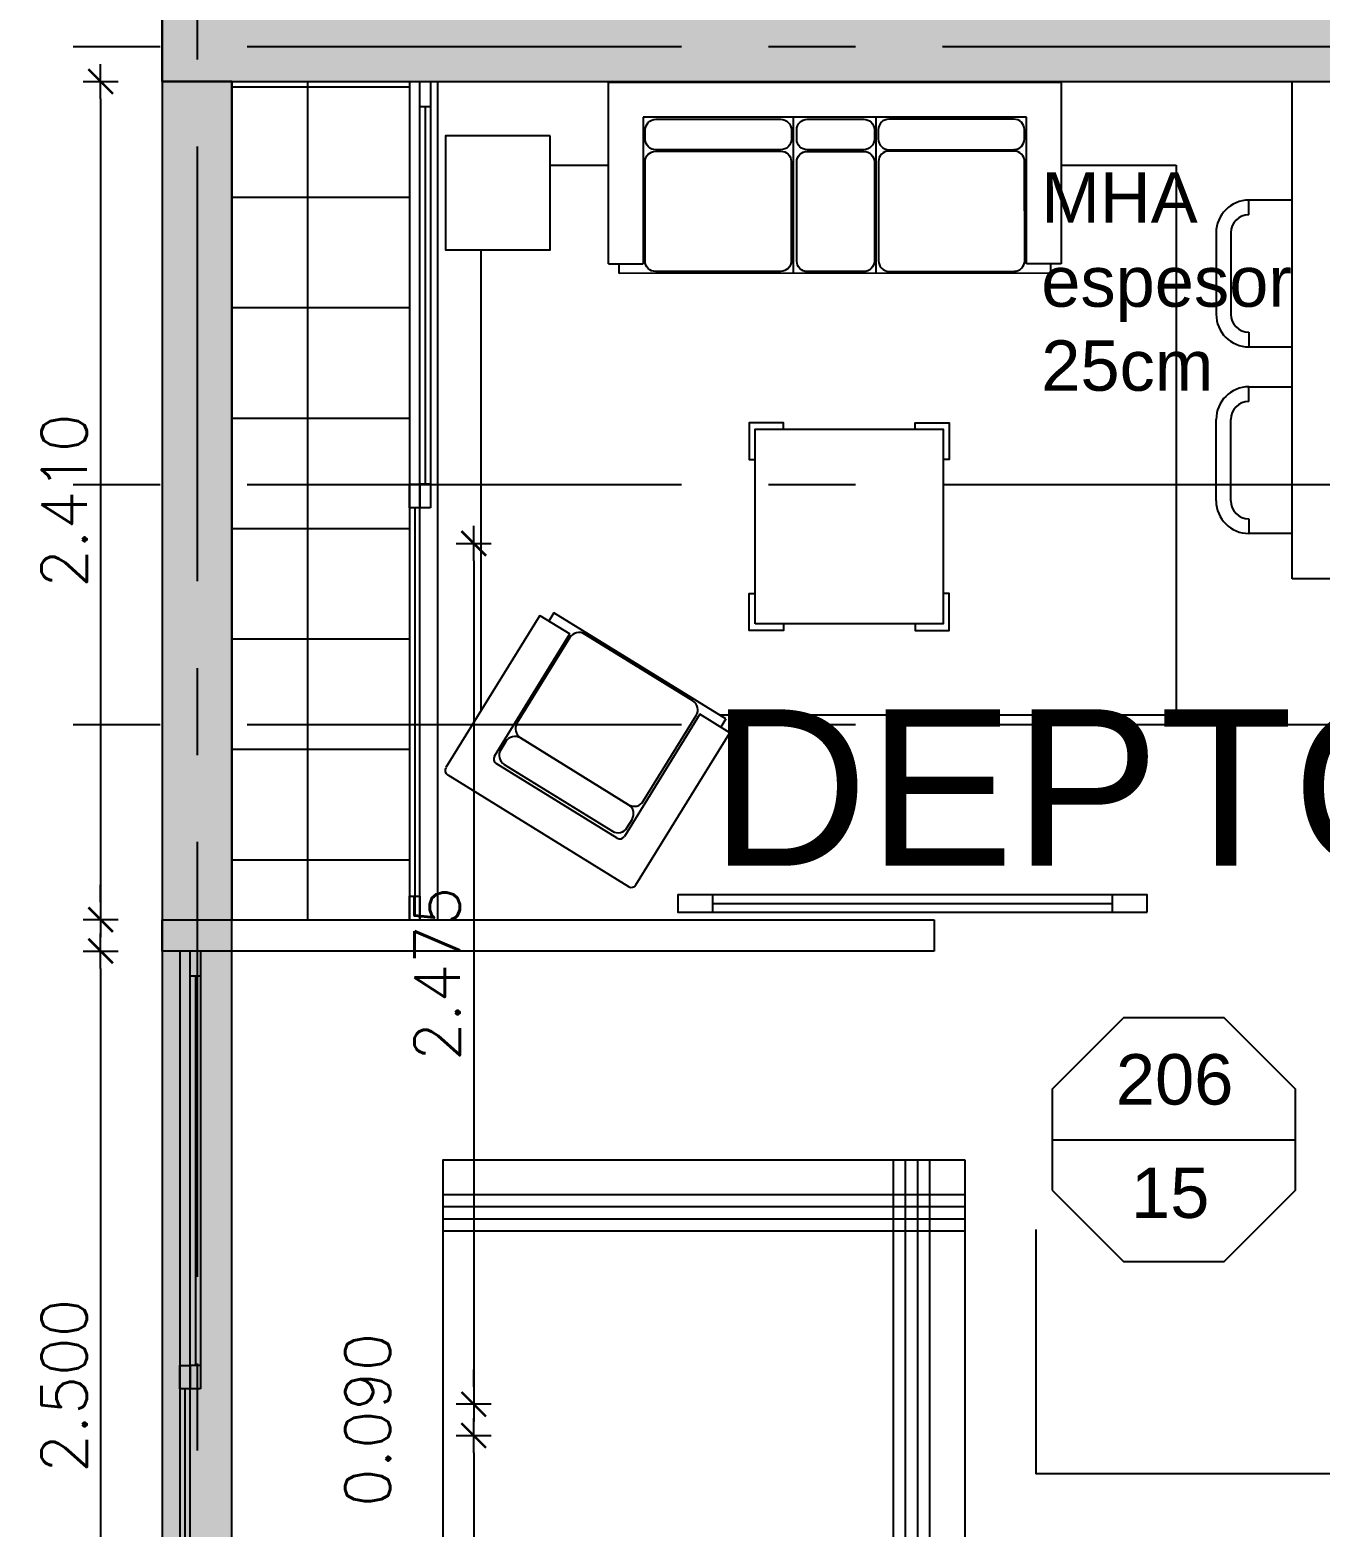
# Model space of a CAD drawing. Header units: millimetres. Extents: x -13 to 194, y -13 to 66.
# Drawn here: x 129.175 to 132.886, y 19.121 to 23.426 of the extents above; entities that cross this region are included whole.
import ezdxf

# ---------------------------------------------------------------- set-up
doc = ezdxf.new("R2010")
doc.units = ezdxf.units.MM
doc.linetypes.add('CENTER', pattern=[2, 1.25, -0.25, 0.25, -0.25])
for name, color, linetype in [('01', 1, 'Continuous'), ('03', 3, 'Continuous'), ('04', 4, 'Continuous'), ('06', 6, 'Continuous'), ('Capa1', 80, 'Continuous'), ('COTAS', 1, 'Continuous'), ('EJES', 1, 'CENTER'), ('GRIS', 9, 'Continuous'), ('LOSAS', 7, 'Continuous'), ('MURO', 5, 'Continuous'), ('MUROS_EST', 5, 'Continuous'), ('PISOS', 8, 'Continuous'), ('VIGAS_1', 2, 'Continuous')]:
    doc.layers.add(name, color=color, linetype=linetype)
doc.styles.add('Arial', font='arial.ttf')
doc.styles.add('INTERARQ', font='ROMANS.SHX')
doc.styles.get("Standard").update_dxf_attribs({"font": 'arial.ttf'})
doc.dimstyles.new('ESCALA_1-50', dxfattribs={"dimtxt": 0.13, "dimasz": 0.05, "dimexe": 0.18, "dimexo": 0.0625, "dimgap": 0.04, "dimtad": 1, "dimdec": 3, "dimzin": 0, "dimdsep": 46, "dimtxsty": 'INTERARQ', "dimblk": 'DIMTICK', "dimcen": 0.09, "dimse1": 1, "dimse2": 1, "dimclrd": 1, "dimclre": 1, "dimclrt": 2, "dimadec": 0, "dimazin": 0, "dimtfac": 4.5, "dimtdec": 3, "dimtofl": 0, "dimtmove": 2, "dimatfit": 3, "dimldrblk": 'DIMTICK', "dimfxl": 1, "dimtolj": 1, "dimtzin": 0, "dimarcsym": 0})

# ---------------------------------------------------------------- blocks, each defined once
blk = doc.blocks.new('DIMTICK')
at = {"color": 1}
for p, q in [((0, 1), (0, -1)), ((-1, 0), (1, 0))]:
    blk.add_line(p, q, dxfattribs=at)
at = {"color": 3, "const_width": 0.141}
blk.add_lwpolyline([(0.707, 0.707), (-0.707, -0.707)], dxfattribs=at)
blk = doc.blocks.new('*D136')
at = {"layer": '01', "color": 1, "lineweight": -2, "transparency": 16777216}
blk.add_line((130.4516, 21.8994), (130.4516, 19.5241), dxfattribs=at)
at = {"layer": 'Defpoints', "color": 0, "transparency": 16777216}
for p in [(130.6289, 21.9494), (130.4516, 19.4741), (130.6789, 19.4741)]:
    blk.add_point(p, dxfattribs=at)
at = {"layer": '01', "color": 1, "lineweight": -2, "transparency": 16777216, "xscale": 0.05, "yscale": 0.05, "zscale": 0.05}
for p, rotation in [((130.4516, 21.9494), 90), ((130.4516, 19.4741), 270)]:
    blk.add_blockref('DIMTICK', p, dxfattribs=dict(at, rotation=rotation))
at = {"layer": '01', "color": 2, "transparency": 16777216, "insert": (130.3466, 20.7118), "char_height": 0.13, "attachment_point": 5, "rotation": 90, "style": 'INTERARQ'}
blk.add_mtext('\\A1;2.475', dxfattribs=at)
blk = doc.blocks.new('*D137')
at = {"layer": '01', "color": 1, "lineweight": -2, "transparency": 16777216}
for p, q in [((130.4516, 19.5241), (130.4516, 19.5741)), ((130.4516, 19.3341), (130.4516, 19.2841))]:
    blk.add_line(p, q, dxfattribs=at)
at = {"layer": 'Defpoints', "color": 0, "transparency": 16777216}
for p in [(130.6789, 19.4741), (130.4516, 19.3841), (130.6289, 19.3841)]:
    blk.add_point(p, dxfattribs=at)
at = {"layer": '01', "color": 1, "lineweight": -2, "transparency": 16777216, "xscale": 0.05, "yscale": 0.05, "zscale": 0.05}
for p, rotation in [((130.4516, 19.4741), 270), ((130.4516, 19.3841), 90)]:
    blk.add_blockref('DIMTICK', p, dxfattribs=dict(at, rotation=rotation))
at = {"layer": '01', "color": 2, "transparency": 16777216, "insert": (130.1466, 19.4291), "char_height": 0.13, "attachment_point": 5, "rotation": 90, "style": 'INTERARQ'}
blk.add_mtext('\\A1;0.090', dxfattribs=at)
blk = doc.blocks.new('*D138')
at = {"layer": '01', "color": 1, "lineweight": -2, "transparency": 16777216}
blk.add_line((130.4516, 19.3341), (130.4516, 17.0241), dxfattribs=at)
at = {"layer": 'Defpoints', "color": 0, "transparency": 16777216}
for p in [(130.6289, 19.3841), (130.4516, 16.9741), (130.6289, 16.9741)]:
    blk.add_point(p, dxfattribs=at)
at = {"layer": '01', "color": 1, "lineweight": -2, "transparency": 16777216, "xscale": 0.05, "yscale": 0.05, "zscale": 0.05}
for p, rotation in [((130.4516, 19.3841), 90), ((130.4516, 16.9741), 270)]:
    blk.add_blockref('DIMTICK', p, dxfattribs=dict(at, rotation=rotation))
at = {"layer": '01', "color": 2, "transparency": 16777216, "insert": (130.3466, 18.1791), "char_height": 0.13, "attachment_point": 5, "rotation": 90, "style": 'INTERARQ'}
blk.add_mtext('\\A1;2.410', dxfattribs=at)
blk = doc.blocks.new('CAMA-GR')
blk.add_line((0.35, 0.75), (0.35, -0.75))
at = {"color": 9}
for p, q in [((1.695, -0.75), (1.695, 0.75)), ((1.73, -0.75), (1.73, 0.75)), ((1.765, -0.75), (1.765, 0.75)), ((1.8, -0.75), (1.8, 0.75)), ((0.6523, 0.65), (1.9, 0.65)), ((0.674, 0.615), (1.9, 0.615)), ((0.6821, 0.58), (1.9, 0.58)), ((0.6775, 0.545), (1.9, 0.545))]:
    blk.add_line(p, q, dxfattribs=at)
for points in [[(0, 1.2178), (0.4, 1.2178), (0.4, 0.8178), (0, 0.8178)], [(1.9, 0.75), (0, 0.75), (0, -0.75), (1.9, -0.75)], [(0, -1.2178), (0.4, -1.2178), (0.4, -0.8178), (0, -0.8178)]]:
    blk.add_lwpolyline(points, close=True)
blk.add_lwpolyline([(0.599, 0.75, 0.196142), (0.35, 0.175, -0.130879), (0.6366, 0.4914, 0.426673), (0.6638, 0.6332, -0.055293)], format="xyb", close=True)
blk = doc.blocks.new('*D291')
at = {"layer": '01', "color": 1, "lineweight": -2, "transparency": 16777216}
blk.add_line((129.3787, 23.2273), (129.3787, 20.9173), dxfattribs=at)
at = {"layer": 'Defpoints', "color": 0, "transparency": 16777216}
for p in [(129.556, 23.2773), (129.3787, 20.8673), (129.556, 20.8673)]:
    blk.add_point(p, dxfattribs=at)
at = {"layer": '01', "color": 1, "lineweight": -2, "transparency": 16777216, "xscale": 0.05, "yscale": 0.05, "zscale": 0.05}
for p, rotation in [((129.3787, 23.2773), 90), ((129.3787, 20.8673), 270)]:
    blk.add_blockref('DIMTICK', p, dxfattribs=dict(at, rotation=rotation))
at = {"layer": '01', "color": 2, "transparency": 16777216, "insert": (129.2737, 22.0723), "char_height": 0.13, "attachment_point": 5, "rotation": 90, "style": 'INTERARQ'}
blk.add_mtext('\\A1;2.410', dxfattribs=at)
blk = doc.blocks.new('*D292')
at = {"layer": '01', "color": 1, "lineweight": -2, "transparency": 16777216}
for p, q in [((129.3787, 20.9173), (129.3787, 20.9673)), ((129.3787, 20.7273), (129.3787, 20.6773))]:
    blk.add_line(p, q, dxfattribs=at)
at = {"layer": 'Defpoints', "color": 0, "transparency": 16777216}
for p in [(129.556, 20.8673), (129.3787, 20.7773), (129.556, 20.7773)]:
    blk.add_point(p, dxfattribs=at)
at = {"layer": '01', "color": 1, "lineweight": -2, "transparency": 16777216, "xscale": 0.05, "yscale": 0.05, "zscale": 0.05}
for p, rotation in [((129.3787, 20.8673), 270), ((129.3787, 20.7773), 90)]:
    blk.add_blockref('DIMTICK', p, dxfattribs=dict(at, rotation=rotation))
at = {"layer": '01', "color": 2, "transparency": 16777216, "insert": (129.0737, 20.8223), "char_height": 0.13, "attachment_point": 5, "rotation": 90, "style": 'INTERARQ'}
blk.add_mtext('\\A1;0.090', dxfattribs=at)
blk = doc.blocks.new('*D293')
at = {"layer": '01', "color": 1, "lineweight": -2, "transparency": 16777216}
blk.add_line((129.3787, 20.7273), (129.3787, 18.3273), dxfattribs=at)
at = {"layer": 'Defpoints', "color": 0, "transparency": 16777216}
for p in [(129.556, 20.7773), (129.3787, 18.2773), (129.556, 18.2773)]:
    blk.add_point(p, dxfattribs=at)
at = {"layer": '01', "color": 1, "lineweight": -2, "transparency": 16777216, "xscale": 0.05, "yscale": 0.05, "zscale": 0.05}
for p, rotation in [((129.3787, 20.7773), 90), ((129.3787, 18.2773), 270)]:
    blk.add_blockref('DIMTICK', p, dxfattribs=dict(at, rotation=rotation))
at = {"layer": '01', "color": 2, "transparency": 16777216, "insert": (129.2737, 19.5273), "char_height": 0.13, "attachment_point": 5, "rotation": 90, "style": 'INTERARQ'}
blk.add_mtext('\\A1;2.500', dxfattribs=at)

msp = doc.modelspace()

# ---------------------------------------------------------------- hatches: boundary and pattern name
at = {"layer": 'MUROS_EST', "transparency": 33554687}
h = msp.add_hatch(color=256, dxfattribs=at)
h.dxf.hatch_style = 1
h.paths.add_polyline_path([(135.256, 23.2773), (135.256, 21.8173), (135.456, 21.8173), (135.456, 24.9373), (135.256, 24.9373), (135.256, 23.4773), (129.556, 23.4773), (129.556, 23.2773)])
at = {"layer": 'PISOS'}
h = msp.add_hatch(dxfattribs=at)
h.set_pattern_fill('ANSI37', color=256, scale=0.1, angle=45, style=0)
h.set_pattern_definition([(270, (-504.0728, -1115.6105), (-0.3175, -1e-16), []), (180, (-504.0728, -1115.6105), (-1e-16, 0.3175), [])])
h.paths.add_polyline_path([(130.2671, 20.8673), (129.756, 20.8673), (129.756, 21.7103), (130.2671, 21.7103)])
h.paths.add_polyline_path([(129.756, 23.2773), (130.2671, 23.2773), (130.2671, 21.7103), (129.756, 21.7103)])
at = {"layer": 'VIGAS_1', "transparency": 33554687}
h = msp.add_hatch(color=256, dxfattribs=at)
h.dxf.hatch_style = 1
h.paths.add_polyline_path([(129.756, 23.2773), (129.556, 23.2773), (129.556, 19.2739), (129.756, 19.2739)])
h.paths.add_polyline_path([(129.756, 19.2739), (129.556, 19.2739), (129.556, 18.2773), (129.756, 18.2773)])

# ---------------------------------------------------------------- linework, layer by layer
at = {"layer": '03'}
msp.add_lwpolyline([(129.756, 23.2773), (129.756, 20.8673)], dxfattribs=at)
at = {"layer": '06'}
msp.add_line((129.556, 23.2773), (129.556, 23.4773), dxfattribs=at)
for points in [[(129.556, 20.8673), (131.776, 20.8673)], [(131.776, 20.8673), (131.776, 20.7773)], [(131.776, 20.7773), (129.556, 20.7773)]]:
    msp.add_lwpolyline(points, dxfattribs=at)
at = {"layer": 'COTAS'}
for p, q in [((130.2671, 23.2773), (130.267, 20.8673)), ((130.2971, 23.2047), (130.2971, 23.2771)), ((130.3271, 23.2771), (130.3271, 23.2047)), ((130.3471, 23.2773), (130.347, 20.8673)), ((130.2971, 22.0111), (130.2971, 23.2047)), ((130.3271, 23.2047), (130.2971, 23.2047)), ((130.3121, 23.2047), (130.3121, 22.1193)), ((130.3271, 23.2047), (130.3271, 22.0518)), ((130.2671, 22.1193), (130.2971, 22.1193)), ((130.2671, 22.0518), (130.2671, 22.1193)), ((130.3271, 22.1193), (130.2971, 22.1193)), ((130.2971, 22.0518), (130.2971, 22.1193)), ((130.2971, 22.1193), (130.2971, 22.0518)), ((130.3271, 22.1193), (130.3271, 22.0518)), ((130.2971, 22.0518), (130.2671, 22.0518)), ((130.2821, 22.0518), (130.282, 20.9348)), ((130.297, 20.8673), (130.2971, 22.0518)), ((130.3271, 22.0518), (130.2971, 22.0518)), ((130.267, 20.9348), (130.297, 20.9348)), ((130.267, 20.8673), (130.267, 20.9348)), ((130.297, 20.9348), (130.297, 20.8673)), ((129.6061, 20.7773), (129.606, 18.3695)), ((129.6361, 19.5857), (129.636, 20.7773)), ((129.636, 20.7296), (129.636, 20.7773)), ((129.636, 20.7049), (129.636, 20.7773)), ((129.666, 20.7773), (129.666, 20.7296)), ((129.666, 20.7773), (129.666, 20.7049)), ((129.666, 20.7296), (129.6661, 19.5857)), ((129.666, 20.7049), (129.636, 20.7049)), ((129.651, 20.7049), (129.6511, 19.5857)), ((129.6061, 19.5857), (129.6361, 19.5857)), ((129.6061, 19.5182), (129.6061, 19.5857)), ((129.6661, 19.5857), (129.6361, 19.5857)), ((129.6361, 19.5182), (129.6361, 19.5857)), ((129.6361, 19.5857), (129.6361, 19.5182)), ((129.6661, 19.5857), (129.6661, 19.5182)), ((129.6361, 19.5182), (129.6061, 19.5182)), ((129.6211, 19.5182), (129.621, 18.3695)), ((129.636, 18.3695), (129.6361, 19.5182)), ((129.6661, 19.5182), (129.6361, 19.5182))]:
    msp.add_line(p, q, dxfattribs=at)
at = {"layer": 'EJES'}
for p, q in [((129.656, 29.0908), (129.656, 17.7891)), ((147.0496, 23.3773), (125.8564, 23.3773)), ((147.0496, 22.1173), (125.8564, 22.1173)), ((147.0496, 21.4273), (125.8564, 21.4273))]:
    msp.add_line(p, q, dxfattribs=at)
at = {"layer": 'GRIS'}
for p, q in [((130.8391, 23.2744), (132.1412, 23.2751)), ((130.8394, 22.753), (130.8391, 23.2744)), ((132.1412, 23.2751), (132.1414, 22.7536)), ((132.8051, 21.8473), (132.8051, 23.2773)), ((132.0414, 23.1752), (130.939, 23.1747)), ((130.939, 23.1747), (130.9391, 22.753)), ((131.3715, 22.726), (131.3713, 23.1749)), ((131.6093, 22.7261), (131.6091, 23.1751)), ((132.0416, 22.7536), (132.0414, 23.1752)), ((132.6807, 22.8941), (132.6807, 22.9363)), ((132.8051, 22.9363), (132.6807, 22.9363)), ((132.5869, 22.8425), (132.5869, 22.6081)), ((132.6291, 22.8425), (132.6291, 22.6081)), ((130.8394, 22.753), (130.9391, 22.753)), ((130.8695, 22.7257), (130.8695, 22.753)), ((132.1414, 22.7536), (132.0416, 22.7536)), ((132.1113, 22.7263), (132.1113, 22.7536)), ((132.1113, 22.7263), (130.8695, 22.7257)), ((132.6807, 22.5566), (132.6807, 22.5144)), ((132.6807, 22.5144), (132.8051, 22.5144)), ((132.6807, 22.3575), (132.6807, 22.3997)), ((132.6807, 22.3997), (132.8051, 22.3997)), ((132.5869, 22.0716), (132.5869, 22.3059)), ((132.6291, 22.0716), (132.6291, 22.3059)), ((132.6807, 22.02), (132.6807, 21.9778)), ((132.8051, 21.9778), (132.6807, 21.9778)), ((133.6051, 21.8473), (132.8051, 21.8473)), ((130.6419, 21.7421), (130.3718, 21.3045)), ((130.6419, 21.7421), (130.7281, 21.6889)), ((130.6825, 21.7496), (130.668, 21.726)), ((131.1765, 21.4446), (130.6825, 21.7496)), ((130.5112, 21.3375), (130.7281, 21.6889)), ((131.1018, 21.4583), (130.8848, 21.1068)), ((131.188, 21.405), (131.1018, 21.4583)), ((132.4721, 21.4557), (131.1585, 21.4557)), ((131.1765, 21.4446), (131.1619, 21.4211)), ((130.9178, 20.9674), (131.188, 21.405)), ((130.8638, 21.1018), (130.5162, 21.3164)), ((130.3768, 21.2834), (130.8968, 20.9624)), ((131.1382, 20.9392), (131.1382, 20.8892)), ((132.2882, 20.9392), (132.2882, 20.8892)), ((131.1382, 20.9142), (132.2882, 20.9142)), ((129.556, 20.7773), (129.556, 20.8673))]:
    msp.add_line(p, q, dxfattribs=at)
for points in [[(130.9751, 23.1687), (131.3351, 23.1689, -0.414214), (131.3653, 23.1387), (131.3653, 23.1113, -0.414214), (131.3351, 23.0811), (130.9752, 23.081, -0.414214), (130.945, 23.1111), (130.945, 23.1385, -0.414214)], [(131.4108, 23.1689), (131.5736, 23.169, -0.414214), (131.6038, 23.1389), (131.6038, 23.1115, -0.414214), (131.5737, 23.0813), (131.4109, 23.0812, -0.414214), (131.3807, 23.1113), (131.3807, 23.1387, -0.414214)], [(132.0053, 23.1692), (131.6453, 23.169, 0.414214), (131.6152, 23.1389), (131.6152, 23.1115, 0.414214), (131.6453, 23.0813), (132.0053, 23.0815, 0.414214), (132.0354, 23.1116), (132.0354, 23.1391, 0.414214)], [(130.9746, 23.0769), (131.3345, 23.0771, -0.414214), (131.3647, 23.047), (131.3648, 22.7615, -0.414214), (131.3347, 22.7314), (130.9747, 22.7312, -0.414214), (130.9446, 22.7613), (130.9444, 23.0468, -0.414214)], [(131.4109, 23.0764), (131.5737, 23.0766, -0.414214), (131.6038, 23.0464), (131.604, 22.761, -0.414214), (131.5738, 22.7308), (131.411, 22.7307, -0.414214), (131.3809, 22.7608), (131.3808, 23.0463, -0.414214)], [(132.0059, 23.0774), (131.6459, 23.0773, 0.414214), (131.6158, 23.0471), (131.6159, 22.7617, 0.414214), (131.6461, 22.7315), (132.0061, 22.7317, 0.414214), (132.0362, 22.7619), (132.0361, 23.0473, 0.414214)], [(130.5861, 21.39), (130.8972, 21.1979, 0.414214), (130.9393, 21.2079), (131.0916, 21.4546, 0.414214), (131.0816, 21.4967), (130.7705, 21.6888, 0.414214), (130.7284, 21.6788), (130.5761, 21.4321, 0.414214)], [(130.5392, 21.314), (130.8503, 21.1219, 0.414214), (130.8924, 21.1319), (130.907, 21.1556, 0.414214), (130.8971, 21.1977), (130.586, 21.3898, 0.414214), (130.5438, 21.3798), (130.5292, 21.3561, 0.414214)]]:
    msp.add_lwpolyline(points, format="xyb", close=True, dxfattribs=at)
for points in [[(130.6715, 23.1211), (130.3705, 23.1211), (130.3705, 22.7938), (130.6715, 22.7938)], [(131.2615, 21.7176), (131.2615, 22.2776), (131.8015, 22.2776), (131.8015, 21.7176)]]:
    msp.add_lwpolyline(points, close=True, dxfattribs=at)
for points in [[(130.6715, 23.0371), (130.8393, 23.0371)], [(132.1413, 23.0371), (132.4721, 23.0371)], [(132.4721, 23.0371), (132.4721, 21.4557)], [(130.4729, 21.4683), (130.4729, 22.7938)], [(131.3422, 22.2776), (131.3422, 22.2958), (131.2438, 22.2958), (131.2438, 22.1903), (131.2615, 22.1903)], [(131.7209, 22.2776), (131.7209, 22.2958), (131.8193, 22.2958), (131.8193, 22.1903), (131.8015, 22.1903)], [(131.3422, 21.7176), (131.3422, 21.6993), (131.2438, 21.6993), (131.2438, 21.8049), (131.2615, 21.8049)], [(131.7209, 21.7176), (131.7209, 21.6993), (131.8193, 21.6993), (131.8193, 21.8049), (131.8015, 21.8049)]]:
    msp.add_lwpolyline(points, dxfattribs=at)
at = {"layer": 'GRIS', "flags": 128}
msp.add_lwpolyline([(132.3882, 20.8892), (132.3882, 20.9392), (131.0382, 20.9392), (131.0382, 20.8892)], close=True, dxfattribs=at)
at = {"layer": 'GRIS'}
for centre, radius, start, end in [((132.6807, 22.8425), 0.0938, 90, 180), ((132.6807, 22.8425), 0.0516, 90, 180), ((132.6807, 22.6081), 0.0937, 180, 270), ((132.6807, 22.6081), 0.0516, 180, 270), ((132.6807, 22.3059), 0.0937, 90, 180), ((132.6807, 22.3059), 0.0516, 90, 180), ((132.6807, 22.0716), 0.0938, 180, 270), ((132.6807, 22.0716), 0.0516, 180, 270), ((130.5242, 21.3294), 0.0153, 148.3134, 238.3134), ((130.3848, 21.2964), 0.0153, 148.3134, 238.3134), ((130.8718, 21.1149), 0.0153, 238.3134, 328.3134), ((130.9048, 20.9754), 0.0153, 238.3134, 328.3134)]:
    msp.add_arc(centre, radius, start, end, dxfattribs=at)
at = {"layer": 'LOSAS'}
msp.add_line((132.1154, 20.2347), (132.8154, 20.2347), dxfattribs=at)
msp.add_lwpolyline([(132.1154, 20.0897), (132.3204, 19.8847), (132.6104, 19.8847), (132.8154, 20.0897), (132.8154, 20.3797), (132.6104, 20.5847), (132.3204, 20.5847), (132.1154, 20.3797)], close=True, dxfattribs=at)
at = {"layer": 'MURO'}
for p in [(132.068, 19.9762), (135.4686, 19.2739)]:
    msp.add_line(p, (132.068, 19.2739), dxfattribs=at)
at = {"layer": 'MUROS_EST'}
msp.add_lwpolyline([(129.556, 23.4773), (129.556, 23.2773), (135.256, 23.2773), (135.256, 21.8173), (135.456, 21.8173), (135.456, 24.9373), (135.256, 24.9373), (135.256, 23.4773), (129.556, 23.4773)], dxfattribs=at)
at = {"layer": 'VIGAS_1'}
msp.add_lwpolyline([(129.556, 18.2773), (129.756, 18.2773), (129.756, 23.2773), (129.556, 23.2773), (129.556, 18.2773)], dxfattribs=at)

# ---------------------------------------------------------------- block references
at = {"layer": 'GRIS', "extrusion": (0, 0, -1), "zscale": -1, "rotation": 90}
msp.add_blockref('CAMA-GR', (-131.1137, 18.2773), dxfattribs=at)

# ---------------------------------------------------------------- texts
at = {"layer": '04', "style": 'Arial'}
msp.add_text('DEPTO. C', height=0.45, dxfattribs=at).set_placement((131.1313, 21.0224))
at = {"layer": 'Capa1', "insert": (132.0839, 23.0165), "char_height": 0.144975, "attachment_point": 1}
msp.add_mtext_dynamic_manual_height_columns('MHA espesor 25cm', width=1.208581, gutter_width=0.7249, heights=[0], dxfattribs=at)
at = {"layer": 'LOSAS'}
for s, p in [('206', (132.2985, 20.3358)), ('15', (132.3421, 20.0097))]:
    msp.add_text(s, height=0.14497, dxfattribs=at).set_placement(p)

# ---------------------------------------------------------------- dimensions: what is measured, and where the dimension line sits
at = {"layer": '01'}
for base, p1, p2, picture, middle in [((129.3787, 20.8673), (129.556, 23.2773), (129.556, 20.8673), '*D291', (129.2737, 22.0723)), ((130.4516, 19.4741), (130.6289, 21.9494), (130.6789, 19.4741), '*D136', (130.3466, 20.7118)), ((129.3787, 20.7773), (129.556, 20.8673), (129.556, 20.7773), '*D292', (129.0737, 20.8223)), ((129.3787, 18.2773), (129.556, 20.7773), (129.556, 18.2773), '*D293', (129.2737, 19.5273)), ((130.4516, 19.3841), (130.6789, 19.4741), (130.6289, 19.3841), '*D137', (130.1466, 19.4291)), ((130.4516, 16.9741), (130.6289, 19.3841), (130.6289, 16.9741), '*D138', (130.3466, 18.1791))]:
    dim = msp.add_linear_dim(base=base, p1=p1, p2=p2, angle=90, dimstyle='ESCALA_1-50', dxfattribs=at)
    dim.commit()
    dim.dimension.update_dxf_attribs({"geometry": picture, "text_midpoint": middle})

doc.saveas('drawing.dxf')
